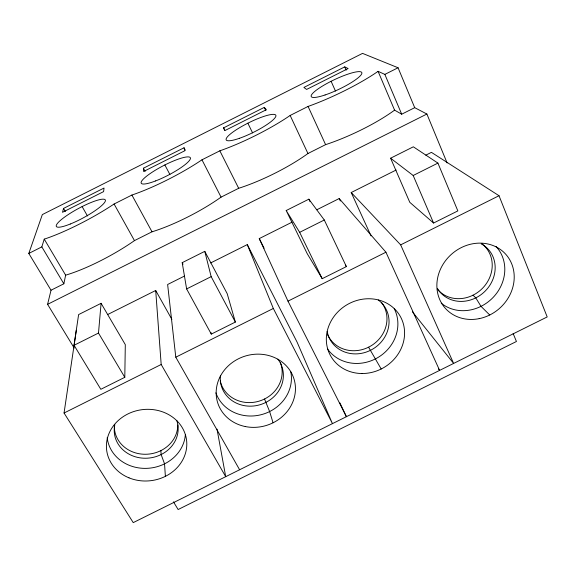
<?xml version="1.0" encoding="UTF-8"?>
<svg xmlns="http://www.w3.org/2000/svg" width="576" height="576" viewBox="0 0 576 576"><rect width="100%" height="100%" fill="white"/><g stroke="black" fill="none" stroke-linecap="round" stroke-linejoin="round"><path stroke-width="0.86" d="M124.798 377.316L125.302 344.635L101.095 303.314L78.61 314.59L74.059 345.29L100.822 389.297L124.798 377.316L98.489 333.058L101.095 303.314M425.801 155.16L431.41 152.352L499.018 195.725L547.2 316.93L133.236 522.619L64.051 413.014L76.306 330.25M74.225 348.077L47.592 304.337L51.019 290.225L63.85 283.788L65.642 275.17L44.244 239.134A68.191 12.643 -28.3 0 0 114.091 204.005L131.897 195.048A67.766 12.78 -27.4 0 0 201.974 159.804L219.845 150.818A67.882 12.823 -26.4 0 0 290.153 115.452L308.074 106.438A68.551 12.751 -25.4 0 0 378.079 71.338L384.854 74.398L401.702 114.199L414.706 107.676L426.895 114.034L447.098 162.929M63.547 208.426L62.489 212.306L103.608 191.614L104.033 188.042L63.547 208.426L65.333 211.514M51.019 290.225L28.8 253.44L41.832 246.881L44.244 239.134M28.8 253.44L42.343 214.582L362.542 53.381L398.059 67.759L414.706 107.676M184.039 147.773L184.867 150.718L143.618 171.475L143.424 168.214L184.039 147.773L185.263 150.156M223.546 127.886L264.276 107.388L266.364 109.699L224.993 130.522L223.546 127.886L224.741 130.291M344.758 66.874L303.905 87.437L306.612 89.438L348.113 68.558L344.758 66.874L346.198 70.164M384.854 74.398L398.059 67.759M65.642 275.17A67.212 14.962 -28.6 0 0 134.467 240.617L152.021 231.804A66.794 15.12 -27.5 0 0 221.069 197.136L238.673 188.294A66.91 15.163 -26.3 0 0 307.944 153.518L325.606 144.648A67.558 15.091 -25.1 0 0 394.582 110.138L401.702 114.199M47.592 304.337L426.895 114.034M182.203 262.663L204.775 251.345L227.189 293.659L235.361 322.07L211.291 334.102L186.624 288.929L182.203 262.663L183.046 264.218M286.193 210.535L308.858 199.174L324.302 219.996L346.378 266.609L322.207 278.683L307.202 253.634L286.193 210.535L299.664 232.33L322.207 278.683M390.593 158.206L413.338 146.808L437.918 163.102L457.848 210.91L433.577 223.034L409.788 202.32L390.593 158.206L413.179 175.493L433.577 223.034M107.582 314.582L155.7 290.477L171.9 319.442M184.356 276.12L167.63 284.501L175.788 357.192L239.609 469.764M210.643 262.944L247.291 244.591L297.086 342.122L332.453 423.634L273.326 308.462L247.291 244.591M339.912 402.912L346.406 416.7L287.986 301.14L259.258 238.594L292.032 222.178M316.814 209.758L339.192 198.547L385.934 252.209L439.61 370.39L438.538 368.957M371.038 235.901L351.209 192.528L396.122 170.028M74.059 345.29L98.489 333.058M186.624 288.929L211.162 276.646L204.775 251.345M299.664 232.33L324.302 219.996M413.179 175.493L437.918 163.102M64.051 413.014L161.186 364.486L155.7 290.477M175.788 357.192L273.326 308.462M287.986 301.14L385.934 252.209M351.209 192.528L400.658 244.858L499.018 195.725M473.033 295.178L475.783 297.886L481.01 306.353L489.737 315M412.445 311.868L453.622 363.427L400.658 244.858M345.355 265.147L346.378 266.609M368.582 347.191L381.19 369M173.47 501.854L178.128 509.53L516.442 341.489L513.144 333.547M41.832 246.881L63.85 283.788M161.186 364.486L225.713 476.669L217.015 429.127M82.123 206.59L87.458 215.942M114.091 204.005L134.467 240.617M131.897 195.048L152.021 231.804M143.424 168.214L145.116 171.36M211.162 276.646L235.361 322.07M164.866 164.952L169.891 174.485M201.974 159.804L221.069 197.136M259.258 238.594L264.11 248.213M219.845 150.818L238.673 188.294M247.86 123.185L252.576 132.89M308.858 199.174L310.003 201.586M264.276 107.388L265.817 110.614M290.153 115.452L307.944 153.518M339.192 198.547L340.33 200.995M308.074 106.438L325.606 144.648M331.114 81.288L335.455 91.044M378.079 71.338L394.582 110.138M273.067 422.777L269.626 411.552L264.535 399.002M210.917 332.374L211.291 334.102M165.377 476.352L164.549 463.853L161.129 454.55L160.891 450.612M185.342 434.866A39.276 35.05 -7 0 1 146.714 468.353A39.276 35.05 -7 0 1 107.201 437.659M176.803 420.545A32.026 28.627 -6.9 0 1 147.694 458.165A32.026 28.627 -6.9 0 1 114.833 424.67M177.79 424.994A31.766 28.433 -6.8 0 1 145.274 454.27A31.766 28.433 -6.8 0 1 114.379 425.066M290.794 371.801A38.981 35.525 -17.4 0 1 262.138 414.439A38.981 35.525 -17.4 0 1 215.878 392.818M277.877 359.15A31.788 29.009 -17.3 0 1 259.848 404.784A31.788 29.009 -17.3 0 1 220.392 375.919M280.454 362.678A31.536 28.814 -17.3 0 1 259.207 401.119A31.536 28.814 -17.3 0 1 220.226 380.988M394.265 308.736A39.06 35.669 -30.7 0 1 378.05 357.451A39.06 35.669 -30.7 0 1 327.406 348.826M378.281 299.981A31.853 29.124 -30.8 0 1 373.234 348.79A31.853 29.124 -30.8 0 1 327.19 331.452M381.758 302.753A31.594 28.93 -30.8 0 1 370.627 346.082A31.594 28.93 -30.8 0 1 327.492 334.519M496.044 246.499A39.528 35.453 -42 0 1 492.97 297.583A39.528 35.453 -42 0 1 441.23 303.192M481.205 243.814A32.234 28.951 -42 0 1 485.287 290.981A32.234 28.951 -42 0 1 437.35 288.353M481.925 243.806A31.968 28.757 -42.2 0 1 482.436 288.346A31.968 28.757 -42.2 0 1 437.299 289.123M70.301 224.006A27.835 5.263 -28.4 0 0 105.35 200.052A27.835 5.263 -28.4 0 0 66.802 215.539A27.835 5.263 -28.4 0 0 70.301 224.006M155.628 180.914A27.655 5.321 -27.4 0 0 190.332 157.73A27.655 5.321 -27.4 0 0 151.387 172.728A27.655 5.321 -27.4 0 0 155.628 180.914M239.479 138.29A27.706 5.335 -26.4 0 0 275.926 115.546A27.706 5.335 -26.4 0 0 237.636 128.902A27.706 5.335 -26.4 0 0 239.479 138.29M325.094 94.961A27.986 5.306 -25.4 0 0 361.865 72.742A27.986 5.306 -25.4 0 0 322.589 85.982A27.986 5.306 -25.4 0 0 325.094 94.961M129.038 477.864A40.27 35.777 -7.3 0 0 186.703 441.533A40.27 35.777 -7.3 0 0 124.07 416.088A40.27 35.777 -7.3 0 0 129.038 477.864M245.261 426.542A39.967 36.266 -17.5 0 0 294.178 379.584A39.967 36.266 -17.5 0 0 227.981 366.149A39.967 36.266 -17.5 0 0 245.261 426.542M362.059 373.522A40.046 36.418 -30.6 0 0 400.918 317.556A40.046 36.418 -30.6 0 0 333.389 317.318A40.046 36.418 -30.6 0 0 362.059 373.522M479.21 318.636A40.536 36.194 -41.6 0 0 507.053 255.809A40.536 36.194 -41.6 0 0 440.366 269.402A40.536 36.194 -41.6 0 0 479.21 318.636"/></g></svg>
